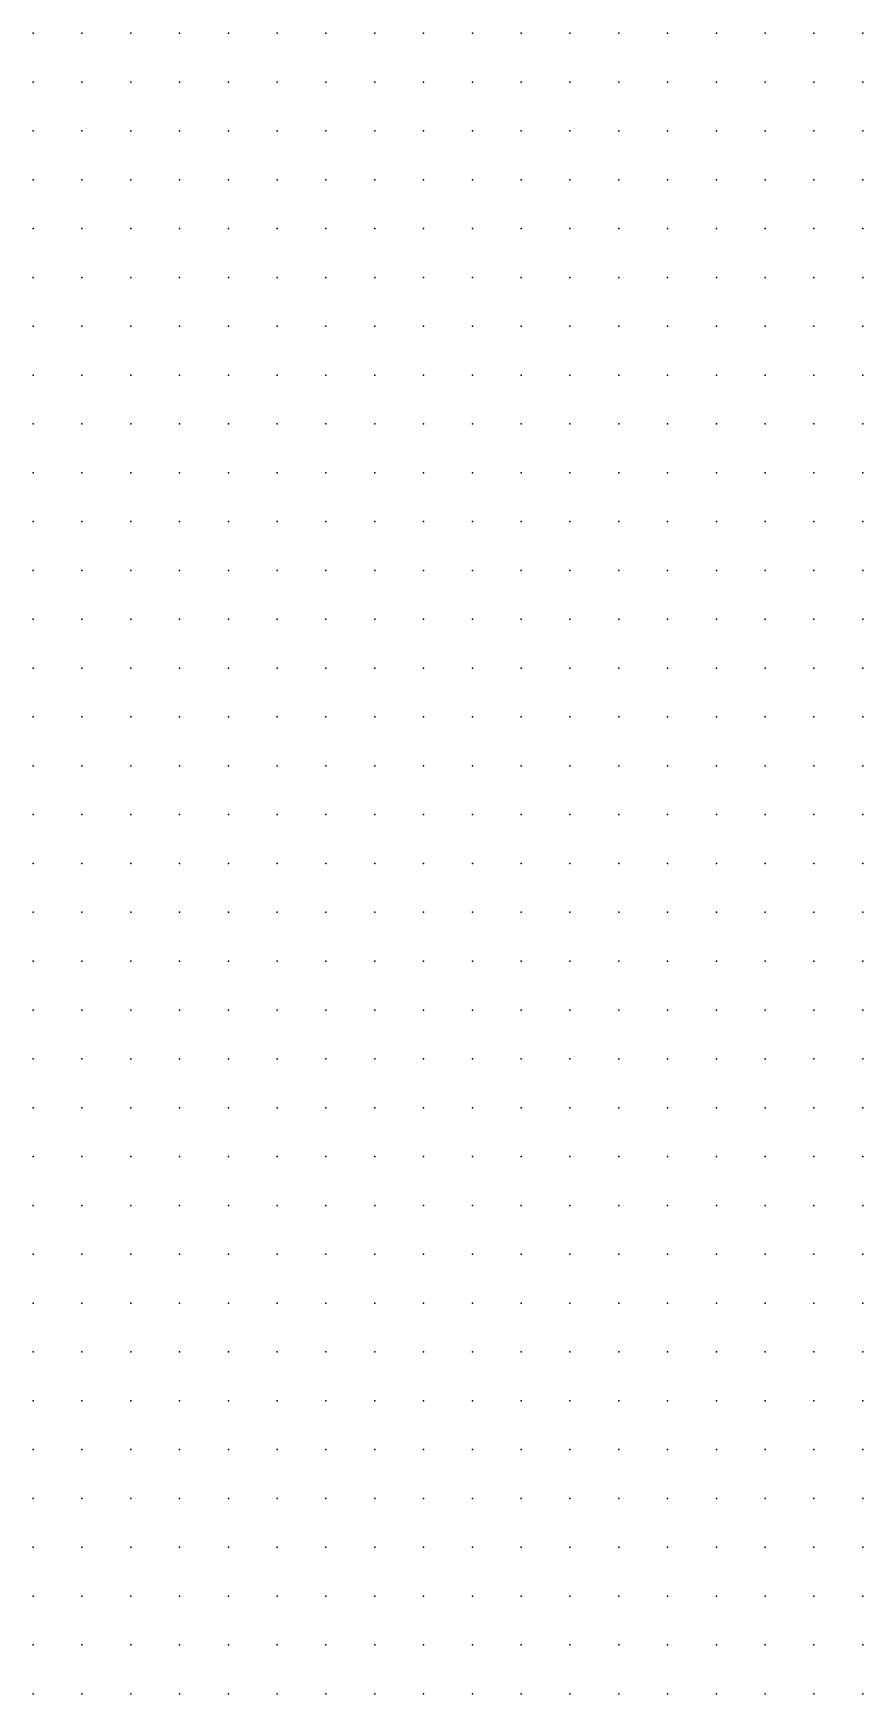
# Model space of a CAD drawing. Header units: millimetres. Extents: x 2848 to 6961, y 1568 to 7914.
# Drawn here: x 3685.28 to 3702.28, y 1650.29 to 1684.29 of the extents above; entities that cross this region are included whole.
import ezdxf

# ---------------------------------------------------------------- set-up
doc = ezdxf.new("R2010")
doc.units = ezdxf.units.MM
doc.header["$PDSIZE"] = -2

msp = doc.modelspace()

# ---------------------------------------------------------------- linework, layer by layer
at = {"color": 41, "true_color": 0xffdf3f}
for p in [(3685.282, 1684.289), (3686.282, 1683.289), (3687.282, 1683.289), (3688.282, 1682.289), (3689.282, 1682.289), (3690.282, 1682.289), (3691.282, 1682.289), (3692.282, 1681.289), (3694.282, 1680.289), (3691.282, 1662.289)]:
    msp.add_point(p, dxfattribs=at)
at = {"color": 41, "true_color": 0xffe040}
for p in [(3686.282, 1684.289), (3688.282, 1683.289), (3691.282, 1681.289), (3693.282, 1681.289)]:
    msp.add_point(p, dxfattribs=at)
at = {"color": 41, "true_color": 0xfddf3f}
msp.add_point((3687.282, 1684.289), dxfattribs=at)
at = {"color": 41, "true_color": 0xffe141}
for p in [(3688.282, 1684.289), (3689.282, 1684.289), (3690.282, 1684.289), (3698.282, 1684.289), (3700.282, 1684.289), (3701.282, 1684.289), (3691.282, 1683.289), (3692.282, 1683.289), (3696.282, 1683.289), (3697.282, 1683.289), (3699.282, 1683.289), (3700.282, 1683.289), (3692.282, 1682.289), (3694.282, 1682.289), (3696.282, 1682.289), (3697.282, 1682.289), (3698.282, 1682.289), (3695.282, 1681.289), (3697.282, 1681.289), (3698.282, 1681.289), (3698.282, 1680.289)]:
    msp.add_point(p, dxfattribs=at)
at = {"color": 41, "true_color": 0xffe242}
for p in [(3691.282, 1684.289), (3696.282, 1684.289), (3697.282, 1684.289), (3693.282, 1683.289), (3693.282, 1682.289)]:
    msp.add_point(p, dxfattribs=at)
at = {"color": 41, "true_color": 0xffe342}
for p in [(3692.282, 1684.289), (3695.282, 1684.289), (3695.282, 1683.289)]:
    msp.add_point(p, dxfattribs=at)
at = {"color": 41, "true_color": 0xffe443}
for p in [(3693.282, 1684.289), (3694.282, 1684.289)]:
    msp.add_point(p, dxfattribs=at)
at = {"color": 41, "true_color": 0xffe240}
for p in [(3699.282, 1684.289), (3698.282, 1683.289)]:
    msp.add_point(p, dxfattribs=at)
at = {"color": 41, "true_color": 0xffe143}
for p in [(3702.282, 1684.289), (3701.282, 1683.289), (3702.282, 1683.289), (3699.282, 1682.289), (3700.282, 1682.289), (3696.282, 1681.289), (3699.282, 1681.289), (3697.282, 1680.289)]:
    msp.add_point(p, dxfattribs=at)
at = {"color": 41, "true_color": 0xffdd3e}
for p in [(3685.282, 1683.289), (3687.282, 1682.289), (3689.282, 1681.289), (3691.282, 1680.289), (3693.282, 1679.289), (3696.282, 1678.289), (3694.282, 1661.289), (3688.282, 1660.289)]:
    msp.add_point(p, dxfattribs=at)
at = {"color": 41, "true_color": 0xfee040}
for p in [(3689.282, 1683.289), (3690.282, 1683.289), (3694.282, 1681.289), (3695.282, 1680.289)]:
    msp.add_point(p, dxfattribs=at)
at = {"color": 41, "true_color": 0xfee241}
for p in [(3694.282, 1683.289), (3695.282, 1682.289)]:
    msp.add_point(p, dxfattribs=at)
at = {"color": 40, "true_color": 0xfeda3c}
for p in [(3685.282, 1682.289), (3686.282, 1681.289), (3688.282, 1680.289), (3690.282, 1679.289), (3691.282, 1678.289), (3691.282, 1659.289)]:
    msp.add_point(p, dxfattribs=at)
at = {"color": 41, "true_color": 0xfedc3d}
for p in [(3686.282, 1682.289), (3688.282, 1681.289), (3690.282, 1680.289), (3687.282, 1660.289)]:
    msp.add_point(p, dxfattribs=at)
at = {"color": 41, "true_color": 0xfee042}
for p in [(3701.282, 1682.289), (3702.282, 1682.289), (3700.282, 1681.289), (3701.282, 1681.289), (3696.282, 1680.289), (3699.282, 1680.289), (3700.282, 1680.289), (3701.282, 1680.289), (3698.282, 1679.289), (3699.282, 1679.289), (3700.282, 1679.289), (3698.282, 1678.289), (3699.282, 1678.289)]:
    msp.add_point(p, dxfattribs=at)
at = {"color": 40, "true_color": 0xfdd93b}
for p in [(3685.282, 1681.289), (3690.282, 1678.289), (3693.282, 1659.289)]:
    msp.add_point(p, dxfattribs=at)
at = {"color": 41, "true_color": 0xffdb3d}
for p in [(3687.282, 1681.289), (3689.282, 1680.289), (3691.282, 1679.289), (3692.282, 1679.289), (3692.282, 1678.289), (3691.282, 1660.289), (3693.282, 1660.289), (3694.282, 1660.289)]:
    msp.add_point(p, dxfattribs=at)
at = {"color": 41, "true_color": 0xffde3f}
for p in [(3690.282, 1681.289), (3692.282, 1680.289)]:
    msp.add_point(p, dxfattribs=at)
at = {"color": 41, "true_color": 0xffdf42}
for p in [(3702.282, 1681.289), (3697.282, 1679.289)]:
    msp.add_point(p, dxfattribs=at)
at = {"color": 40, "true_color": 0xfed73a}
for p in [(3685.282, 1680.289), (3688.282, 1679.289), (3695.282, 1658.289)]:
    msp.add_point(p, dxfattribs=at)
at = {"color": 40, "true_color": 0xffd83b}
for p in [(3686.282, 1680.289), (3687.282, 1680.289), (3687.282, 1679.289), (3689.282, 1678.289), (3694.282, 1659.289), (3693.282, 1658.289), (3694.282, 1658.289), (3696.282, 1658.289)]:
    msp.add_point(p, dxfattribs=at)
at = {"color": 41, "true_color": 0xffdf40}
msp.add_point((3693.282, 1680.289), dxfattribs=at)
at = {"color": 41, "true_color": 0xffe045}
msp.add_point((3702.282, 1680.289), dxfattribs=at)
at = {"color": 40, "true_color": 0xffd73a}
for p in [(3685.282, 1679.289), (3686.282, 1679.289), (3687.282, 1678.289), (3688.282, 1678.289), (3689.282, 1677.289), (3692.282, 1657.289), (3693.282, 1657.289), (3694.282, 1657.289)]:
    msp.add_point(p, dxfattribs=at)
at = {"color": 40, "true_color": 0xffd93c}
for p in [(3689.282, 1679.289), (3695.282, 1659.289)]:
    msp.add_point(p, dxfattribs=at)
at = {"color": 41, "true_color": 0xffdc40}
for p in [(3694.282, 1679.289), (3694.282, 1678.289), (3691.282, 1661.289)]:
    msp.add_point(p, dxfattribs=at)
at = {"color": 41, "true_color": 0xffde41}
for p in [(3695.282, 1679.289), (3696.282, 1679.289), (3697.282, 1678.289), (3688.282, 1662.289)]:
    msp.add_point(p, dxfattribs=at)
at = {"color": 41, "true_color": 0xffdf44}
for p in [(3701.282, 1679.289), (3702.282, 1679.289), (3700.282, 1678.289), (3699.282, 1677.289), (3700.282, 1677.289), (3701.282, 1677.289), (3702.282, 1677.289)]:
    msp.add_point(p, dxfattribs=at)
at = {"color": 40, "true_color": 0xffd438}
for p in [(3685.282, 1678.289), (3697.282, 1656.289), (3695.282, 1655.289)]:
    msp.add_point(p, dxfattribs=at)
at = {"color": 40, "true_color": 0xfed639}
for p in [(3686.282, 1678.289), (3696.282, 1657.289), (3692.282, 1656.289), (3696.282, 1656.289)]:
    msp.add_point(p, dxfattribs=at)
at = {"color": 41, "true_color": 0xffdb3f}
for p in [(3693.282, 1678.289), (3694.282, 1677.289)]:
    msp.add_point(p, dxfattribs=at)
at = {"color": 41, "true_color": 0xffdc42}
for p in [(3695.282, 1678.289), (3696.282, 1677.289), (3697.282, 1677.289), (3697.282, 1676.289), (3698.282, 1676.289)]:
    msp.add_point(p, dxfattribs=at)
at = {"color": 41, "true_color": 0xffdf46}
msp.add_point((3701.282, 1678.289), dxfattribs=at)
at = {"color": 41, "true_color": 0xffde43}
for p in [(3702.282, 1678.289), (3698.282, 1677.289), (3699.282, 1676.289), (3700.282, 1676.289), (3701.282, 1676.289)]:
    msp.add_point(p, dxfattribs=at)
at = {"color": 40, "true_color": 0xffd237}
for p in [(3685.282, 1677.289), (3694.282, 1655.289), (3696.282, 1655.289), (3697.282, 1655.289), (3694.282, 1654.289), (3695.282, 1654.289), (3696.282, 1654.289)]:
    msp.add_point(p, dxfattribs=at)
at = {"color": 40, "true_color": 0xfed337}
for p in [(3686.282, 1677.289), (3685.282, 1676.289)]:
    msp.add_point(p, dxfattribs=at)
at = {"color": 40, "true_color": 0xffd538}
msp.add_point((3687.282, 1677.289), dxfattribs=at)
at = {"color": 40, "true_color": 0xfed638}
msp.add_point((3688.282, 1677.289), dxfattribs=at)
at = {"color": 40, "true_color": 0xffd63c}
for p in [(3690.282, 1677.289), (3690.282, 1676.289)]:
    msp.add_point(p, dxfattribs=at)
at = {"color": 40, "true_color": 0xffd83d}
for p in [(3691.282, 1677.289), (3692.282, 1658.289)]:
    msp.add_point(p, dxfattribs=at)
at = {"color": 41, "true_color": 0xffda3f}
msp.add_point((3692.282, 1677.289), dxfattribs=at)
at = {"color": 41, "true_color": 0xffd940}
msp.add_point((3693.282, 1677.289), dxfattribs=at)
at = {"color": 41, "true_color": 0xfedd40}
msp.add_point((3695.282, 1677.289), dxfattribs=at)
at = {"color": 40, "true_color": 0xffd139}
for p in [(3686.282, 1676.289), (3697.282, 1654.289)]:
    msp.add_point(p, dxfattribs=at)
at = {"color": 40, "true_color": 0xfed339}
for p in [(3687.282, 1676.289), (3686.282, 1675.289), (3689.282, 1675.289)]:
    msp.add_point(p, dxfattribs=at)
at = {"color": 40, "true_color": 0xffd43a}
for p in [(3688.282, 1676.289), (3690.282, 1675.289)]:
    msp.add_point(p, dxfattribs=at)
at = {"color": 40, "true_color": 0xffd53b}
for p in [(3689.282, 1676.289), (3688.282, 1675.289), (3697.282, 1658.289)]:
    msp.add_point(p, dxfattribs=at)
at = {"color": 40, "true_color": 0xfed73c}
for p in [(3691.282, 1676.289), (3692.282, 1676.289), (3690.282, 1658.289)]:
    msp.add_point(p, dxfattribs=at)
at = {"color": 41, "true_color": 0xffd93e}
msp.add_point((3693.282, 1676.289), dxfattribs=at)
at = {"color": 41, "true_color": 0xfeda3e}
for p in [(3694.282, 1676.289), (3692.282, 1661.289), (3696.282, 1659.289)]:
    msp.add_point(p, dxfattribs=at)
at = {"color": 41, "true_color": 0xffda43}
for p in [(3695.282, 1676.289), (3699.282, 1674.289)]:
    msp.add_point(p, dxfattribs=at)
at = {"color": 41, "true_color": 0xffda41}
for p in [(3696.282, 1676.289), (3697.282, 1675.289)]:
    msp.add_point(p, dxfattribs=at)
at = {"color": 41, "true_color": 0xffde45}
for p in [(3702.282, 1676.289), (3700.282, 1675.289), (3701.282, 1675.289), (3702.282, 1675.289)]:
    msp.add_point(p, dxfattribs=at)
at = {"color": 40, "true_color": 0xfecf39}
msp.add_point((3685.282, 1675.289), dxfattribs=at)
at = {"color": 40, "true_color": 0xffd239}
for p in [(3687.282, 1675.289), (3691.282, 1673.289)]:
    msp.add_point(p, dxfattribs=at)
at = {"color": 53, "true_color": 0xffd63e}
for p in [(3691.282, 1675.289), (3692.282, 1675.289)]:
    msp.add_point(p, dxfattribs=at)
at = {"color": 41, "true_color": 0xffd83f}
for p in [(3693.282, 1675.289), (3694.282, 1675.289), (3694.282, 1674.289), (3695.282, 1674.289), (3696.282, 1674.289)]:
    msp.add_point(p, dxfattribs=at)
at = {"color": 53, "true_color": 0xfdd83f}
for p in [(3695.282, 1675.289), (3689.282, 1659.289)]:
    msp.add_point(p, dxfattribs=at)
at = {"color": 41, "true_color": 0xfed940}
msp.add_point((3696.282, 1675.289), dxfattribs=at)
at = {"color": 41, "true_color": 0xfedb41}
msp.add_point((3698.282, 1675.289), dxfattribs=at)
at = {"color": 41, "true_color": 0xffdc44}
for p in [(3699.282, 1675.289), (3700.282, 1674.289), (3701.282, 1674.289), (3688.282, 1663.289)]:
    msp.add_point(p, dxfattribs=at)
at = {"color": 40, "true_color": 0xfecc39}
msp.add_point((3685.282, 1674.289), dxfattribs=at)
at = {"color": 40, "true_color": 0xfcce3a}
msp.add_point((3686.282, 1674.289), dxfattribs=at)
at = {"color": 40, "true_color": 0xffd03a}
for p in [(3687.282, 1674.289), (3699.282, 1655.289)]:
    msp.add_point(p, dxfattribs=at)
at = {"color": 40, "true_color": 0xffd23b}
msp.add_point((3688.282, 1674.289), dxfattribs=at)
at = {"color": 40, "true_color": 0xfed23b}
for p in [(3689.282, 1674.289), (3692.282, 1672.289)]:
    msp.add_point(p, dxfattribs=at)
at = {"color": 40, "true_color": 0xffd33e}
for p in [(3690.282, 1674.289), (3694.282, 1672.289)]:
    msp.add_point(p, dxfattribs=at)
at = {"color": 40, "true_color": 0xffd33c}
for p in [(3691.282, 1674.289), (3690.282, 1673.289), (3692.282, 1673.289), (3695.282, 1671.289)]:
    msp.add_point(p, dxfattribs=at)
at = {"color": 40, "true_color": 0xffd43d}
msp.add_point((3692.282, 1674.289), dxfattribs=at)
at = {"color": 53, "true_color": 0xfed53f}
for p in [(3693.282, 1674.289), (3693.282, 1673.289)]:
    msp.add_point(p, dxfattribs=at)
at = {"color": 41, "true_color": 0xffd741}
for p in [(3697.282, 1674.289), (3696.282, 1673.289), (3697.282, 1673.289), (3698.282, 1673.289)]:
    msp.add_point(p, dxfattribs=at)
at = {"color": 41, "true_color": 0xfed942}
for p in [(3698.282, 1674.289), (3700.282, 1673.289), (3701.282, 1673.289)]:
    msp.add_point(p, dxfattribs=at)
at = {"color": 41, "true_color": 0xfedc45}
msp.add_point((3702.282, 1674.289), dxfattribs=at)
at = {"color": 40, "true_color": 0xffcf35}
for p in [(3685.282, 1673.289), (3697.282, 1652.289)]:
    msp.add_point(p, dxfattribs=at)
at = {"color": 40, "true_color": 0xfdca3b}
msp.add_point((3686.282, 1673.289), dxfattribs=at)
at = {"color": 40, "true_color": 0xffcf38}
msp.add_point((3687.282, 1673.289), dxfattribs=at)
at = {"color": 40, "true_color": 0xfecf3b}
msp.add_point((3688.282, 1673.289), dxfattribs=at)
at = {"color": 40, "true_color": 0xfed13a}
msp.add_point((3689.282, 1673.289), dxfattribs=at)
at = {"color": 40, "true_color": 0xfed53d}
msp.add_point((3694.282, 1673.289), dxfattribs=at)
at = {"color": 41, "true_color": 0xffd640}
for p in [(3695.282, 1673.289), (3696.282, 1672.289)]:
    msp.add_point(p, dxfattribs=at)
at = {"color": 41, "true_color": 0xfdd841}
msp.add_point((3699.282, 1673.289), dxfattribs=at)
at = {"color": 41, "true_color": 0xfeda44}
msp.add_point((3702.282, 1673.289), dxfattribs=at)
at = {"color": 53, "true_color": 0xf7c143}
msp.add_point((3685.282, 1672.289), dxfattribs=at)
at = {"color": 40, "true_color": 0xffd42d}
msp.add_point((3686.282, 1672.289), dxfattribs=at)
at = {"color": 40, "true_color": 0xfbc83b}
msp.add_point((3687.282, 1672.289), dxfattribs=at)
at = {"color": 40, "true_color": 0xffcd3c}
msp.add_point((3688.282, 1672.289), dxfattribs=at)
at = {"color": 40, "true_color": 0xffce39}
msp.add_point((3689.282, 1672.289), dxfattribs=at)
at = {"color": 40, "true_color": 0xffd03c}
for p in [(3690.282, 1672.289), (3691.282, 1671.289)]:
    msp.add_point(p, dxfattribs=at)
at = {"color": 40, "true_color": 0xffd23e}
msp.add_point((3691.282, 1672.289), dxfattribs=at)
at = {"color": 53, "true_color": 0xffd43f}
msp.add_point((3693.282, 1672.289), dxfattribs=at)
at = {"color": 41, "true_color": 0xffd441}
msp.add_point((3695.282, 1672.289), dxfattribs=at)
at = {"color": 41, "true_color": 0xffd541}
for p in [(3697.282, 1672.289), (3698.282, 1672.289), (3699.282, 1671.289)]:
    msp.add_point(p, dxfattribs=at)
at = {"color": 41, "true_color": 0xfed641}
msp.add_point((3699.282, 1672.289), dxfattribs=at)
at = {"color": 41, "true_color": 0xffd742}
for p in [(3700.282, 1672.289), (3701.282, 1672.289), (3701.282, 1671.289)]:
    msp.add_point(p, dxfattribs=at)
at = {"color": 41, "true_color": 0xffda44}
msp.add_point((3702.282, 1672.289), dxfattribs=at)
at = {"color": 203, "true_color": 0xb23fd0}
msp.add_point((3685.282, 1671.289), dxfattribs=at)
at = {"color": 43, "true_color": 0xe7a662}
msp.add_point((3686.282, 1671.289), dxfattribs=at)
at = {"color": 40, "true_color": 0xffd52e}
for p in [(3687.282, 1671.289), (3688.282, 1670.289)]:
    msp.add_point(p, dxfattribs=at)
at = {"color": 40, "true_color": 0xfdca3d}
for p in [(3688.282, 1671.289), (3694.282, 1667.289)]:
    msp.add_point(p, dxfattribs=at)
at = {"color": 40, "true_color": 0xfecb3e}
msp.add_point((3689.282, 1671.289), dxfattribs=at)
at = {"color": 40, "true_color": 0xffce3b}
for p in [(3690.282, 1671.289), (3693.282, 1670.289)]:
    msp.add_point(p, dxfattribs=at)
at = {"color": 40, "true_color": 0xfcce3b}
msp.add_point((3692.282, 1671.289), dxfattribs=at)
at = {"color": 53, "true_color": 0xfed03f}
msp.add_point((3693.282, 1671.289), dxfattribs=at)
at = {"color": 53, "true_color": 0xffd241}
for p in [(3694.282, 1671.289), (3698.282, 1670.289), (3700.282, 1669.289)]:
    msp.add_point(p, dxfattribs=at)
at = {"color": 53, "true_color": 0xffd33f}
for p in [(3696.282, 1671.289), (3697.282, 1670.289)]:
    msp.add_point(p, dxfattribs=at)
at = {"color": 41, "true_color": 0xffd440}
for p in [(3697.282, 1671.289), (3698.282, 1671.289)]:
    msp.add_point(p, dxfattribs=at)
at = {"color": 41, "true_color": 0xffd642}
msp.add_point((3700.282, 1671.289), dxfattribs=at)
at = {"color": 41, "true_color": 0xffd843}
msp.add_point((3702.282, 1671.289), dxfattribs=at)
at = {"color": 202, "true_color": 0xac31e1}
msp.add_point((3685.282, 1670.289), dxfattribs=at)
at = {"color": 202, "true_color": 0xaa2ee4}
msp.add_point((3686.282, 1670.289), dxfattribs=at)
at = {"color": 33, "true_color": 0xdc9079}
msp.add_point((3687.282, 1670.289), dxfattribs=at)
at = {"color": 40, "true_color": 0xfcc93c}
msp.add_point((3689.282, 1670.289), dxfattribs=at)
at = {"color": 40, "true_color": 0xffcb3a}
for p in [(3690.282, 1670.289), (3691.282, 1669.289)]:
    msp.add_point(p, dxfattribs=at)
at = {"color": 40, "true_color": 0xffcc3a}
msp.add_point((3691.282, 1670.289), dxfattribs=at)
at = {"color": 40, "true_color": 0xffcc3d}
msp.add_point((3692.282, 1670.289), dxfattribs=at)
at = {"color": 40, "true_color": 0xffcf3d}
msp.add_point((3694.282, 1670.289), dxfattribs=at)
at = {"color": 40, "true_color": 0xfed03d}
msp.add_point((3695.282, 1670.289), dxfattribs=at)
at = {"color": 40, "true_color": 0xffd13e}
msp.add_point((3696.282, 1670.289), dxfattribs=at)
at = {"color": 41, "true_color": 0xffd342}
msp.add_point((3699.282, 1670.289), dxfattribs=at)
at = {"color": 41, "true_color": 0xfed442}
msp.add_point((3700.282, 1670.289), dxfattribs=at)
at = {"color": 41, "true_color": 0xffd543}
msp.add_point((3701.282, 1670.289), dxfattribs=at)
at = {"color": 41, "true_color": 0xffd744}
msp.add_point((3702.282, 1670.289), dxfattribs=at)
at = {"color": 203, "true_color": 0xb237dd}
for p in [(3685.282, 1669.289), (3686.282, 1668.289)]:
    msp.add_point(p, dxfattribs=at)
at = {"color": 203, "true_color": 0xaf36dd}
msp.add_point((3686.282, 1669.289), dxfattribs=at)
at = {"color": 202, "true_color": 0xa72ae6}
msp.add_point((3687.282, 1669.289), dxfattribs=at)
at = {"color": 243, "true_color": 0xd78285}
msp.add_point((3688.282, 1669.289), dxfattribs=at)
at = {"color": 40, "true_color": 0xfed32f}
msp.add_point((3689.282, 1669.289), dxfattribs=at)
at = {"color": 40, "true_color": 0xfdc83e}
for p in [(3690.282, 1669.289), (3696.282, 1660.289)]:
    msp.add_point(p, dxfattribs=at)
at = {"color": 40, "true_color": 0xffca3c}
for p in [(3692.282, 1669.289), (3693.282, 1668.289)]:
    msp.add_point(p, dxfattribs=at)
at = {"color": 40, "true_color": 0xffcb3d}
msp.add_point((3693.282, 1669.289), dxfattribs=at)
at = {"color": 40, "true_color": 0xffcd3e}
msp.add_point((3694.282, 1669.289), dxfattribs=at)
at = {"color": 40, "true_color": 0xfece3e}
for p in [(3695.282, 1669.289), (3696.282, 1668.289)]:
    msp.add_point(p, dxfattribs=at)
at = {"color": 53, "true_color": 0xffce41}
msp.add_point((3696.282, 1669.289), dxfattribs=at)
at = {"color": 53, "true_color": 0xffd140}
msp.add_point((3697.282, 1669.289), dxfattribs=at)
at = {"color": 53, "true_color": 0xffd042}
for p in [(3698.282, 1669.289), (3699.282, 1669.289), (3700.282, 1668.289), (3701.282, 1668.289)]:
    msp.add_point(p, dxfattribs=at)
at = {"color": 41, "true_color": 0xffd344}
for p in [(3701.282, 1669.289), (3702.282, 1669.289)]:
    msp.add_point(p, dxfattribs=at)
at = {"color": 203, "true_color": 0xb138df}
msp.add_point((3685.282, 1668.289), dxfattribs=at)
at = {"color": 203, "true_color": 0xb138dd}
msp.add_point((3687.282, 1668.289), dxfattribs=at)
at = {"color": 202, "true_color": 0xa528e4}
msp.add_point((3688.282, 1668.289), dxfattribs=at)
at = {"color": 23, "true_color": 0xd88484}
msp.add_point((3689.282, 1668.289), dxfattribs=at)
at = {"color": 40, "true_color": 0xffd332}
msp.add_point((3690.282, 1668.289), dxfattribs=at)
at = {"color": 40, "true_color": 0xfec63f}
msp.add_point((3691.282, 1668.289), dxfattribs=at)
at = {"color": 40, "true_color": 0xfeca39}
msp.add_point((3692.282, 1668.289), dxfattribs=at)
at = {"color": 53, "true_color": 0xfeca40}
msp.add_point((3694.282, 1668.289), dxfattribs=at)
at = {"color": 53, "true_color": 0xffcc3f}
msp.add_point((3695.282, 1668.289), dxfattribs=at)
at = {"color": 53, "true_color": 0xfecd40}
for p in [(3697.282, 1668.289), (3698.282, 1668.289)]:
    msp.add_point(p, dxfattribs=at)
at = {"color": 53, "true_color": 0xfecf41}
msp.add_point((3699.282, 1668.289), dxfattribs=at)
at = {"color": 41, "true_color": 0xffd243}
msp.add_point((3702.282, 1668.289), dxfattribs=at)
at = {"color": 200, "true_color": 0xaf31ea}
msp.add_point((3685.282, 1667.289), dxfattribs=at)
at = {"color": 203, "true_color": 0xae33e4}
msp.add_point((3686.282, 1667.289), dxfattribs=at)
at = {"color": 203, "true_color": 0xad37db}
msp.add_point((3687.282, 1667.289), dxfattribs=at)
at = {"color": 203, "true_color": 0xae38da}
msp.add_point((3688.282, 1667.289), dxfattribs=at)
at = {"color": 202, "true_color": 0xa42be2}
msp.add_point((3689.282, 1667.289), dxfattribs=at)
at = {"color": 33, "true_color": 0xde9079}
msp.add_point((3690.282, 1667.289), dxfattribs=at)
at = {"color": 40, "true_color": 0xfed032}
msp.add_point((3691.282, 1667.289), dxfattribs=at)
at = {"color": 40, "true_color": 0xfec43e}
for p in [(3692.282, 1667.289), (3696.282, 1664.289)]:
    msp.add_point(p, dxfattribs=at)
at = {"color": 40, "true_color": 0xffc83f}
for p in [(3693.282, 1667.289), (3695.282, 1666.289)]:
    msp.add_point(p, dxfattribs=at)
at = {"color": 53, "true_color": 0xffca40}
for p in [(3695.282, 1667.289), (3697.282, 1666.289)]:
    msp.add_point(p, dxfattribs=at)
at = {"color": 53, "true_color": 0xffcb41}
for p in [(3696.282, 1667.289), (3697.282, 1667.289), (3698.282, 1667.289)]:
    msp.add_point(p, dxfattribs=at)
at = {"color": 53, "true_color": 0xfecd42}
msp.add_point((3699.282, 1667.289), dxfattribs=at)
at = {"color": 31, "true_color": 0xffce43}
for p in [(3700.282, 1667.289), (3701.282, 1667.289)]:
    msp.add_point(p, dxfattribs=at)
at = {"color": 41, "true_color": 0xffd044}
msp.add_point((3702.282, 1667.289), dxfattribs=at)
at = {"color": 223, "true_color": 0xc461be}
msp.add_point((3685.282, 1666.289), dxfattribs=at)
at = {"color": 203, "true_color": 0xb946d5}
msp.add_point((3686.282, 1666.289), dxfattribs=at)
at = {"color": 202, "true_color": 0xad30e2}
msp.add_point((3687.282, 1666.289), dxfattribs=at)
at = {"color": 202, "true_color": 0xa92be7}
msp.add_point((3688.282, 1666.289), dxfattribs=at)
at = {"color": 202, "true_color": 0xaa2fe2}
msp.add_point((3689.282, 1666.289), dxfattribs=at)
at = {"color": 202, "true_color": 0xa932da}
msp.add_point((3690.282, 1666.289), dxfattribs=at)
at = {"color": 43, "true_color": 0xeca95b}
msp.add_point((3691.282, 1666.289), dxfattribs=at)
at = {"color": 40, "true_color": 0xfecb34}
msp.add_point((3692.282, 1666.289), dxfattribs=at)
at = {"color": 53, "true_color": 0xfdc441}
msp.add_point((3693.282, 1666.289), dxfattribs=at)
at = {"color": 40, "true_color": 0xffc73c}
for p in [(3694.282, 1666.289), (3693.282, 1665.289)]:
    msp.add_point(p, dxfattribs=at)
at = {"color": 31, "true_color": 0xffc942}
for p in [(3696.282, 1666.289), (3699.282, 1665.289)]:
    msp.add_point(p, dxfattribs=at)
at = {"color": 53, "true_color": 0xfeca42}
msp.add_point((3698.282, 1666.289), dxfattribs=at)
at = {"color": 31, "true_color": 0xffcb44}
for p in [(3699.282, 1666.289), (3701.282, 1665.289), (3702.282, 1664.289)]:
    msp.add_point(p, dxfattribs=at)
at = {"color": 31, "true_color": 0xffcc44}
msp.add_point((3700.282, 1666.289), dxfattribs=at)
at = {"color": 53, "true_color": 0xfecd44}
for p in [(3701.282, 1666.289), (3702.282, 1665.289)]:
    msp.add_point(p, dxfattribs=at)
at = {"color": 31, "true_color": 0xffce45}
msp.add_point((3702.282, 1666.289), dxfattribs=at)
at = {"color": 41, "true_color": 0xffea3f}
msp.add_point((3685.282, 1665.289), dxfattribs=at)
at = {"color": 41, "true_color": 0xfada49}
msp.add_point((3686.282, 1665.289), dxfattribs=at)
at = {"color": 31, "true_color": 0xecbc68}
msp.add_point((3687.282, 1665.289), dxfattribs=at)
at = {"color": 233, "true_color": 0xd48894}
msp.add_point((3688.282, 1665.289), dxfattribs=at)
at = {"color": 203, "true_color": 0xbb4ec3}
msp.add_point((3689.282, 1665.289), dxfattribs=at)
at = {"color": 202, "true_color": 0xa323ea}
msp.add_point((3690.282, 1665.289), dxfattribs=at)
at = {"color": 203, "true_color": 0xae3bce}
msp.add_point((3691.282, 1665.289), dxfattribs=at)
at = {"color": 40, "true_color": 0xfbc03e}
msp.add_point((3692.282, 1665.289), dxfattribs=at)
at = {"color": 31, "true_color": 0xfec341}
msp.add_point((3694.282, 1665.289), dxfattribs=at)
at = {"color": 31, "true_color": 0xffc740}
for p in [(3695.282, 1665.289), (3696.282, 1665.289), (3694.282, 1662.289), (3695.282, 1661.289)]:
    msp.add_point(p, dxfattribs=at)
at = {"color": 31, "true_color": 0xffc641}
for p in [(3697.282, 1665.289), (3698.282, 1664.289), (3699.282, 1664.289)]:
    msp.add_point(p, dxfattribs=at)
at = {"color": 31, "true_color": 0xfec842}
for p in [(3698.282, 1665.289), (3700.282, 1664.289)]:
    msp.add_point(p, dxfattribs=at)
at = {"color": 31, "true_color": 0xfeca43}
msp.add_point((3700.282, 1665.289), dxfattribs=at)
at = {"color": 41, "true_color": 0xfdde45}
msp.add_point((3685.282, 1664.289), dxfattribs=at)
at = {"color": 41, "true_color": 0xffe341}
msp.add_point((3686.282, 1664.289), dxfattribs=at)
at = {"color": 2, "true_color": 0xfeeb39}
msp.add_point((3687.282, 1664.289), dxfattribs=at)
at = {"color": 2, "true_color": 0xffef37}
msp.add_point((3688.282, 1664.289), dxfattribs=at)
at = {"color": 41, "true_color": 0xfde142}
msp.add_point((3689.282, 1664.289), dxfattribs=at)
at = {"color": 43, "true_color": 0xe8af6c}
msp.add_point((3690.282, 1664.289), dxfattribs=at)
at = {"color": 203, "true_color": 0xb54ec1}
msp.add_point((3691.282, 1664.289), dxfattribs=at)
at = {"color": 233, "true_color": 0xc45fa5}
msp.add_point((3692.282, 1664.289), dxfattribs=at)
at = {"color": 40, "true_color": 0xffc637}
msp.add_point((3693.282, 1664.289), dxfattribs=at)
at = {"color": 40, "true_color": 0xfdc13f}
msp.add_point((3694.282, 1664.289), dxfattribs=at)
at = {"color": 40, "true_color": 0xfec43f}
msp.add_point((3695.282, 1664.289), dxfattribs=at)
at = {"color": 31, "true_color": 0xffc540}
for p in [(3697.282, 1664.289), (3700.282, 1663.289)]:
    msp.add_point(p, dxfattribs=at)
at = {"color": 31, "true_color": 0xffc943}
msp.add_point((3701.282, 1664.289), dxfattribs=at)
at = {"color": 2, "true_color": 0xfee63b}
for p in [(3685.282, 1663.289), (3691.282, 1663.289)]:
    msp.add_point(p, dxfattribs=at)
at = {"color": 41, "true_color": 0xfcde42}
msp.add_point((3686.282, 1663.289), dxfattribs=at)
at = {"color": 41, "true_color": 0xfddf41}
msp.add_point((3687.282, 1663.289), dxfattribs=at)
at = {"color": 41, "true_color": 0xffe041}
msp.add_point((3689.282, 1663.289), dxfattribs=at)
at = {"color": 2, "true_color": 0xffea37}
msp.add_point((3690.282, 1663.289), dxfattribs=at)
at = {"color": 33, "true_color": 0xdb9c7d}
msp.add_point((3692.282, 1663.289), dxfattribs=at)
at = {"color": 43, "true_color": 0xeea95b}
msp.add_point((3693.282, 1663.289), dxfattribs=at)
at = {"color": 40, "true_color": 0xffc138}
msp.add_point((3694.282, 1663.289), dxfattribs=at)
at = {"color": 31, "true_color": 0xfec142}
msp.add_point((3695.282, 1663.289), dxfattribs=at)
at = {"color": 40, "true_color": 0xfec23e}
msp.add_point((3696.282, 1663.289), dxfattribs=at)
at = {"color": 40, "true_color": 0xffc33f}
msp.add_point((3697.282, 1663.289), dxfattribs=at)
at = {"color": 31, "true_color": 0xffc442}
for p in [(3698.282, 1663.289), (3699.282, 1663.289)]:
    msp.add_point(p, dxfattribs=at)
at = {"color": 31, "true_color": 0xffc643}
for p in [(3701.282, 1663.289), (3702.282, 1662.289)]:
    msp.add_point(p, dxfattribs=at)
at = {"color": 31, "true_color": 0xffc945}
msp.add_point((3702.282, 1663.289), dxfattribs=at)
at = {"color": 53, "true_color": 0xf7d051}
msp.add_point((3685.282, 1662.289), dxfattribs=at)
at = {"color": 2, "true_color": 0xffe637}
msp.add_point((3686.282, 1662.289), dxfattribs=at)
at = {"color": 41, "true_color": 0xfedd42}
for p in [(3687.282, 1662.289), (3689.282, 1660.289)]:
    msp.add_point(p, dxfattribs=at)
at = {"color": 41, "true_color": 0xfde03e}
msp.add_point((3689.282, 1662.289), dxfattribs=at)
at = {"color": 41, "true_color": 0xfddc41}
msp.add_point((3690.282, 1662.289), dxfattribs=at)
at = {"color": 2, "true_color": 0xffe836}
msp.add_point((3692.282, 1662.289), dxfattribs=at)
at = {"color": 53, "true_color": 0xfdda3e}
msp.add_point((3693.282, 1662.289), dxfattribs=at)
at = {"color": 40, "true_color": 0xffbc3f}
msp.add_point((3695.282, 1662.289), dxfattribs=at)
at = {"color": 40, "true_color": 0xfebf3e}
msp.add_point((3696.282, 1662.289), dxfattribs=at)
at = {"color": 31, "true_color": 0xffbf41}
for p in [(3697.282, 1662.289), (3700.282, 1654.289)]:
    msp.add_point(p, dxfattribs=at)
at = {"color": 31, "true_color": 0xffc243}
for p in [(3698.282, 1662.289), (3699.282, 1662.289)]:
    msp.add_point(p, dxfattribs=at)
at = {"color": 31, "true_color": 0xfec343}
msp.add_point((3700.282, 1662.289), dxfattribs=at)
at = {"color": 31, "true_color": 0xffc444}
msp.add_point((3701.282, 1662.289), dxfattribs=at)
at = {"color": 203, "true_color": 0xbd4fd4}
msp.add_point((3685.282, 1661.289), dxfattribs=at)
at = {"color": 53, "true_color": 0xf8d24b}
msp.add_point((3686.282, 1661.289), dxfattribs=at)
at = {"color": 2, "true_color": 0xffe33a}
msp.add_point((3687.282, 1661.289), dxfattribs=at)
at = {"color": 41, "true_color": 0xfedb3f}
for p in [(3688.282, 1661.289), (3692.282, 1660.289)]:
    msp.add_point(p, dxfattribs=at)
at = {"color": 41, "true_color": 0xffdd3d}
msp.add_point((3689.282, 1661.289), dxfattribs=at)
at = {"color": 41, "true_color": 0xffdb42}
msp.add_point((3690.282, 1661.289), dxfattribs=at)
at = {"color": 41, "true_color": 0xffdf3c}
msp.add_point((3693.282, 1661.289), dxfattribs=at)
at = {"color": 31, "true_color": 0xffba41}
msp.add_point((3696.282, 1661.289), dxfattribs=at)
at = {"color": 31, "true_color": 0xfebe40}
msp.add_point((3697.282, 1661.289), dxfattribs=at)
at = {"color": 31, "true_color": 0xfebe42}
for p in [(3698.282, 1661.289), (3699.282, 1656.289)]:
    msp.add_point(p, dxfattribs=at)
at = {"color": 31, "true_color": 0xffbe41}
msp.add_point((3699.282, 1661.289), dxfattribs=at)
at = {"color": 31, "true_color": 0xfec045}
for p in [(3700.282, 1661.289), (3702.282, 1660.289)]:
    msp.add_point(p, dxfattribs=at)
at = {"color": 31, "true_color": 0xffc145}
msp.add_point((3701.282, 1661.289), dxfattribs=at)
at = {"color": 31, "true_color": 0xffc446}
msp.add_point((3702.282, 1661.289), dxfattribs=at)
at = {"color": 200, "true_color": 0xad35ef}
msp.add_point((3685.282, 1660.289), dxfattribs=at)
at = {"color": 203, "true_color": 0xbf5dc4}
msp.add_point((3686.282, 1660.289), dxfattribs=at)
at = {"color": 41, "true_color": 0xfddd3d}
msp.add_point((3690.282, 1660.289), dxfattribs=at)
at = {"color": 53, "true_color": 0xfcdb3e}
msp.add_point((3695.282, 1660.289), dxfattribs=at)
at = {"color": 31, "true_color": 0xffb842}
msp.add_point((3697.282, 1660.289), dxfattribs=at)
at = {"color": 31, "true_color": 0xffbd42}
msp.add_point((3698.282, 1660.289), dxfattribs=at)
at = {"color": 31, "true_color": 0xffbe40}
msp.add_point((3699.282, 1660.289), dxfattribs=at)
at = {"color": 31, "true_color": 0xffbd43}
msp.add_point((3700.282, 1660.289), dxfattribs=at)
at = {"color": 31, "true_color": 0xffc044}
msp.add_point((3701.282, 1660.289), dxfattribs=at)
at = {"color": 203, "true_color": 0xb243e7}
msp.add_point((3685.282, 1659.289), dxfattribs=at)
at = {"color": 200, "true_color": 0xaa30f5}
msp.add_point((3686.282, 1659.289), dxfattribs=at)
at = {"color": 233, "true_color": 0xcf78a3}
msp.add_point((3687.282, 1659.289), dxfattribs=at)
at = {"color": 2, "true_color": 0xffe532}
msp.add_point((3688.282, 1659.289), dxfattribs=at)
at = {"color": 40, "true_color": 0xfeda3b}
msp.add_point((3690.282, 1659.289), dxfattribs=at)
at = {"color": 40, "true_color": 0xfdd93a}
msp.add_point((3692.282, 1659.289), dxfattribs=at)
at = {"color": 40, "true_color": 0xffc03d}
msp.add_point((3697.282, 1659.289), dxfattribs=at)
at = {"color": 31, "true_color": 0xffb545}
msp.add_point((3698.282, 1659.289), dxfattribs=at)
at = {"color": 31, "true_color": 0xffbb42}
msp.add_point((3699.282, 1659.289), dxfattribs=at)
at = {"color": 31, "true_color": 0xfdbd42}
msp.add_point((3700.282, 1659.289), dxfattribs=at)
at = {"color": 31, "true_color": 0xfebc42}
msp.add_point((3701.282, 1659.289), dxfattribs=at)
at = {"color": 31, "true_color": 0xffbe44}
msp.add_point((3702.282, 1659.289), dxfattribs=at)
at = {"color": 203, "true_color": 0xae41ea}
msp.add_point((3685.282, 1658.289), dxfattribs=at)
at = {"color": 203, "true_color": 0xb142e7}
msp.add_point((3686.282, 1658.289), dxfattribs=at)
at = {"color": 200, "true_color": 0xab34f2}
msp.add_point((3687.282, 1658.289), dxfattribs=at)
at = {"color": 43, "true_color": 0xe3a771}
msp.add_point((3688.282, 1658.289), dxfattribs=at)
at = {"color": 2, "true_color": 0xffe232}
msp.add_point((3689.282, 1658.289), dxfattribs=at)
at = {"color": 53, "true_color": 0xfdd93d}
msp.add_point((3691.282, 1658.289), dxfattribs=at)
at = {"color": 31, "true_color": 0xffb844}
msp.add_point((3698.282, 1658.289), dxfattribs=at)
at = {"color": 43, "true_color": 0xfdb640}
msp.add_point((3699.282, 1658.289), dxfattribs=at)
at = {"color": 31, "true_color": 0xffb840}
msp.add_point((3700.282, 1658.289), dxfattribs=at)
at = {"color": 31, "true_color": 0xffba43}
msp.add_point((3701.282, 1658.289), dxfattribs=at)
at = {"color": 31, "true_color": 0xfebb46}
msp.add_point((3702.282, 1658.289), dxfattribs=at)
at = {"color": 203, "true_color": 0xae42ed}
msp.add_point((3685.282, 1657.289), dxfattribs=at)
at = {"color": 203, "true_color": 0xaf40e7}
msp.add_point((3686.282, 1657.289), dxfattribs=at)
at = {"color": 203, "true_color": 0xa93aee}
msp.add_point((3687.282, 1657.289), dxfattribs=at)
at = {"color": 203, "true_color": 0xb751d1}
msp.add_point((3688.282, 1657.289), dxfattribs=at)
at = {"color": 53, "true_color": 0xfdd33f}
msp.add_point((3689.282, 1657.289), dxfattribs=at)
at = {"color": 40, "true_color": 0xffd93a}
msp.add_point((3690.282, 1657.289), dxfattribs=at)
at = {"color": 40, "true_color": 0xffd63a}
for p in [(3691.282, 1657.289), (3695.282, 1656.289)]:
    msp.add_point(p, dxfattribs=at)
at = {"color": 40, "true_color": 0xffd83a}
msp.add_point((3695.282, 1657.289), dxfattribs=at)
at = {"color": 40, "true_color": 0xffd938}
msp.add_point((3697.282, 1657.289), dxfattribs=at)
at = {"color": 40, "true_color": 0xfdcd3d}
msp.add_point((3698.282, 1657.289), dxfattribs=at)
at = {"color": 31, "true_color": 0xffb446}
msp.add_point((3699.282, 1657.289), dxfattribs=at)
at = {"color": 31, "true_color": 0xfeb546}
for p in [(3700.282, 1657.289), (3702.282, 1656.289)]:
    msp.add_point(p, dxfattribs=at)
at = {"color": 31, "true_color": 0xffb748}
msp.add_point((3701.282, 1657.289), dxfattribs=at)
at = {"color": 31, "true_color": 0xfebb48}
msp.add_point((3702.282, 1657.289), dxfattribs=at)
at = {"color": 203, "true_color": 0xad43eb}
msp.add_point((3685.282, 1656.289), dxfattribs=at)
at = {"color": 203, "true_color": 0xac40eb}
msp.add_point((3686.282, 1656.289), dxfattribs=at)
at = {"color": 203, "true_color": 0xac44e3}
msp.add_point((3687.282, 1656.289), dxfattribs=at)
at = {"color": 200, "true_color": 0xa332f2}
msp.add_point((3688.282, 1656.289), dxfattribs=at)
at = {"color": 23, "true_color": 0xd68c8b}
msp.add_point((3689.282, 1656.289), dxfattribs=at)
at = {"color": 2, "true_color": 0xffe02d}
msp.add_point((3690.282, 1656.289), dxfattribs=at)
at = {"color": 40, "true_color": 0xfcd33b}
msp.add_point((3691.282, 1656.289), dxfattribs=at)
at = {"color": 40, "true_color": 0xffd539}
for p in [(3693.282, 1656.289), (3694.282, 1656.289)]:
    msp.add_point(p, dxfattribs=at)
at = {"color": 40, "true_color": 0xffd838}
msp.add_point((3698.282, 1656.289), dxfattribs=at)
at = {"color": 31, "true_color": 0xffb145}
msp.add_point((3700.282, 1656.289), dxfattribs=at)
at = {"color": 31, "true_color": 0xfeb647}
msp.add_point((3701.282, 1656.289), dxfattribs=at)
at = {"color": 203, "true_color": 0xab44ed}
msp.add_point((3685.282, 1655.289), dxfattribs=at)
at = {"color": 203, "true_color": 0xa944ec}
msp.add_point((3686.282, 1655.289), dxfattribs=at)
at = {"color": 203, "true_color": 0xa841ea}
msp.add_point((3687.282, 1655.289), dxfattribs=at)
at = {"color": 203, "true_color": 0xa83cea}
msp.add_point((3688.282, 1655.289), dxfattribs=at)
at = {"color": 203, "true_color": 0xb14bd3}
msp.add_point((3689.282, 1655.289), dxfattribs=at)
at = {"color": 53, "true_color": 0xfbce3f}
msp.add_point((3690.282, 1655.289), dxfattribs=at)
at = {"color": 40, "true_color": 0xffd536}
msp.add_point((3691.282, 1655.289), dxfattribs=at)
at = {"color": 40, "true_color": 0xffd33a}
msp.add_point((3692.282, 1655.289), dxfattribs=at)
at = {"color": 40, "true_color": 0xffd338}
msp.add_point((3693.282, 1655.289), dxfattribs=at)
at = {"color": 40, "true_color": 0xfdd538}
msp.add_point((3698.282, 1655.289), dxfattribs=at)
at = {"color": 43, "true_color": 0xfdb143}
msp.add_point((3700.282, 1655.289), dxfattribs=at)
at = {"color": 43, "true_color": 0xfeb043}
msp.add_point((3701.282, 1655.289), dxfattribs=at)
at = {"color": 31, "true_color": 0xffb248}
msp.add_point((3702.282, 1655.289), dxfattribs=at)
at = {"color": 203, "true_color": 0xa746ed}
msp.add_point((3685.282, 1654.289), dxfattribs=at)
at = {"color": 203, "true_color": 0xa645ec}
for p in [(3686.282, 1654.289), (3686.282, 1653.289)]:
    msp.add_point(p, dxfattribs=at)
at = {"color": 203, "true_color": 0xa942eb}
msp.add_point((3687.282, 1654.289), dxfattribs=at)
at = {"color": 203, "true_color": 0xab42e5}
msp.add_point((3688.282, 1654.289), dxfattribs=at)
at = {"color": 200, "true_color": 0xa233f1}
msp.add_point((3689.282, 1654.289), dxfattribs=at)
at = {"color": 33, "true_color": 0xde9779}
msp.add_point((3690.282, 1654.289), dxfattribs=at)
at = {"color": 40, "true_color": 0xffdb2b}
msp.add_point((3691.282, 1654.289), dxfattribs=at)
at = {"color": 40, "true_color": 0xfdd13c}
msp.add_point((3692.282, 1654.289), dxfattribs=at)
at = {"color": 40, "true_color": 0xffd336}
for p in [(3693.282, 1654.289), (3699.282, 1653.289)]:
    msp.add_point(p, dxfattribs=at)
at = {"color": 40, "true_color": 0xffd136}
for p in [(3698.282, 1654.289), (3697.282, 1653.289), (3700.282, 1652.289)]:
    msp.add_point(p, dxfattribs=at)
at = {"color": 40, "true_color": 0xffd535}
msp.add_point((3699.282, 1654.289), dxfattribs=at)
at = {"color": 21, "true_color": 0xfdab47}
msp.add_point((3701.282, 1654.289), dxfattribs=at)
at = {"color": 31, "true_color": 0xffb047}
msp.add_point((3702.282, 1654.289), dxfattribs=at)
at = {"color": 203, "true_color": 0xa646ee}
msp.add_point((3685.282, 1653.289), dxfattribs=at)
at = {"color": 203, "true_color": 0xa644e9}
msp.add_point((3687.282, 1653.289), dxfattribs=at)
at = {"color": 203, "true_color": 0xa944e8}
msp.add_point((3688.282, 1653.289), dxfattribs=at)
at = {"color": 193, "true_color": 0xa337ef}
msp.add_point((3689.282, 1653.289), dxfattribs=at)
at = {"color": 223, "true_color": 0xbb62b6}
msp.add_point((3690.282, 1653.289), dxfattribs=at)
at = {"color": 40, "true_color": 0xffd62e}
msp.add_point((3691.282, 1653.289), dxfattribs=at)
at = {"color": 40, "true_color": 0xfdce36}
msp.add_point((3692.282, 1653.289), dxfattribs=at)
at = {"color": 40, "true_color": 0xfed035}
for p in [(3693.282, 1653.289), (3699.282, 1652.289)]:
    msp.add_point(p, dxfattribs=at)
at = {"color": 40, "true_color": 0xfed136}
for p in [(3694.282, 1653.289), (3695.282, 1653.289), (3696.282, 1653.289)]:
    msp.add_point(p, dxfattribs=at)
at = {"color": 40, "true_color": 0xffd135}
for p in [(3698.282, 1653.289), (3694.282, 1652.289)]:
    msp.add_point(p, dxfattribs=at)
at = {"color": 40, "true_color": 0xffcd38}
msp.add_point((3700.282, 1653.289), dxfattribs=at)
at = {"color": 21, "true_color": 0xffab48}
for p in [(3701.282, 1653.289), (3702.282, 1653.289)]:
    msp.add_point(p, dxfattribs=at)
at = {"color": 193, "true_color": 0xa447ee}
msp.add_point((3685.282, 1652.289), dxfattribs=at)
at = {"color": 193, "true_color": 0xa546ec}
msp.add_point((3686.282, 1652.289), dxfattribs=at)
at = {"color": 203, "true_color": 0xa643eb}
msp.add_point((3687.282, 1652.289), dxfattribs=at)
at = {"color": 193, "true_color": 0xa542ea}
msp.add_point((3688.282, 1652.289), dxfattribs=at)
at = {"color": 193, "true_color": 0xa53ee7}
msp.add_point((3689.282, 1652.289), dxfattribs=at)
at = {"color": 203, "true_color": 0xa640e1}
msp.add_point((3690.282, 1652.289), dxfattribs=at)
at = {"color": 43, "true_color": 0xf4bc4b}
msp.add_point((3691.282, 1652.289), dxfattribs=at)
at = {"color": 40, "true_color": 0xfed32e}
msp.add_point((3692.282, 1652.289), dxfattribs=at)
at = {"color": 40, "true_color": 0xfdcf34}
msp.add_point((3693.282, 1652.289), dxfattribs=at)
at = {"color": 40, "true_color": 0xffcf34}
for p in [(3695.282, 1652.289), (3698.282, 1652.289), (3700.282, 1651.289)]:
    msp.add_point(p, dxfattribs=at)
at = {"color": 40, "true_color": 0xffce35}
msp.add_point((3696.282, 1652.289), dxfattribs=at)
at = {"color": 43, "true_color": 0xfeb542}
msp.add_point((3701.282, 1652.289), dxfattribs=at)
at = {"color": 21, "true_color": 0xffa749}
msp.add_point((3702.282, 1652.289), dxfattribs=at)
at = {"color": 193, "true_color": 0xa348ee}
msp.add_point((3685.282, 1651.289), dxfattribs=at)
at = {"color": 193, "true_color": 0xa346ed}
msp.add_point((3686.282, 1651.289), dxfattribs=at)
at = {"color": 193, "true_color": 0xa245eb}
msp.add_point((3687.282, 1651.289), dxfattribs=at)
at = {"color": 193, "true_color": 0xa344ea}
msp.add_point((3688.282, 1651.289), dxfattribs=at)
at = {"color": 193, "true_color": 0xa443e2}
msp.add_point((3689.282, 1651.289), dxfattribs=at)
at = {"color": 193, "true_color": 0x9c34ed}
msp.add_point((3690.282, 1651.289), dxfattribs=at)
at = {"color": 33, "true_color": 0xdc9674}
msp.add_point((3691.282, 1651.289), dxfattribs=at)
at = {"color": 40, "true_color": 0xfed627}
msp.add_point((3692.282, 1651.289), dxfattribs=at)
at = {"color": 40, "true_color": 0xfcca33}
msp.add_point((3693.282, 1651.289), dxfattribs=at)
at = {"color": 40, "true_color": 0xffcc35}
msp.add_point((3694.282, 1651.289), dxfattribs=at)
at = {"color": 40, "true_color": 0xffcc32}
for p in [(3695.282, 1651.289), (3697.282, 1651.289), (3700.282, 1650.289)]:
    msp.add_point(p, dxfattribs=at)
at = {"color": 40, "true_color": 0xffcc33}
msp.add_point((3696.282, 1651.289), dxfattribs=at)
at = {"color": 40, "true_color": 0xffce33}
msp.add_point((3698.282, 1651.289), dxfattribs=at)
at = {"color": 40, "true_color": 0xfecc35}
msp.add_point((3699.282, 1651.289), dxfattribs=at)
at = {"color": 40, "true_color": 0xfec039}
msp.add_point((3701.282, 1651.289), dxfattribs=at)
at = {"color": 21, "true_color": 0xffa44b}
msp.add_point((3702.282, 1651.289), dxfattribs=at)
at = {"color": 193, "true_color": 0x9f4af0}
msp.add_point((3685.282, 1650.289), dxfattribs=at)
at = {"color": 193, "true_color": 0xa047ed}
msp.add_point((3686.282, 1650.289), dxfattribs=at)
at = {"color": 193, "true_color": 0xa146ec}
msp.add_point((3687.282, 1650.289), dxfattribs=at)
at = {"color": 193, "true_color": 0xa243e9}
msp.add_point((3688.282, 1650.289), dxfattribs=at)
at = {"color": 193, "true_color": 0xa343e3}
msp.add_point((3689.282, 1650.289), dxfattribs=at)
at = {"color": 193, "true_color": 0x9a36f0}
msp.add_point((3690.282, 1650.289), dxfattribs=at)
at = {"color": 233, "true_color": 0xc7759b}
msp.add_point((3691.282, 1650.289), dxfattribs=at)
at = {"color": 40, "true_color": 0xffd425}
msp.add_point((3692.282, 1650.289), dxfattribs=at)
at = {"color": 40, "true_color": 0xfec737}
msp.add_point((3693.282, 1650.289), dxfattribs=at)
at = {"color": 40, "true_color": 0xffc931}
for p in [(3694.282, 1650.289), (3701.282, 1650.289)]:
    msp.add_point(p, dxfattribs=at)
at = {"color": 40, "true_color": 0xfecb32}
for p in [(3695.282, 1650.289), (3696.282, 1650.289), (3697.282, 1650.289), (3698.282, 1650.289), (3699.282, 1650.289)]:
    msp.add_point(p, dxfattribs=at)
at = {"color": 21, "true_color": 0xffa447}
msp.add_point((3702.282, 1650.289), dxfattribs=at)

doc.saveas('drawing.dxf')
